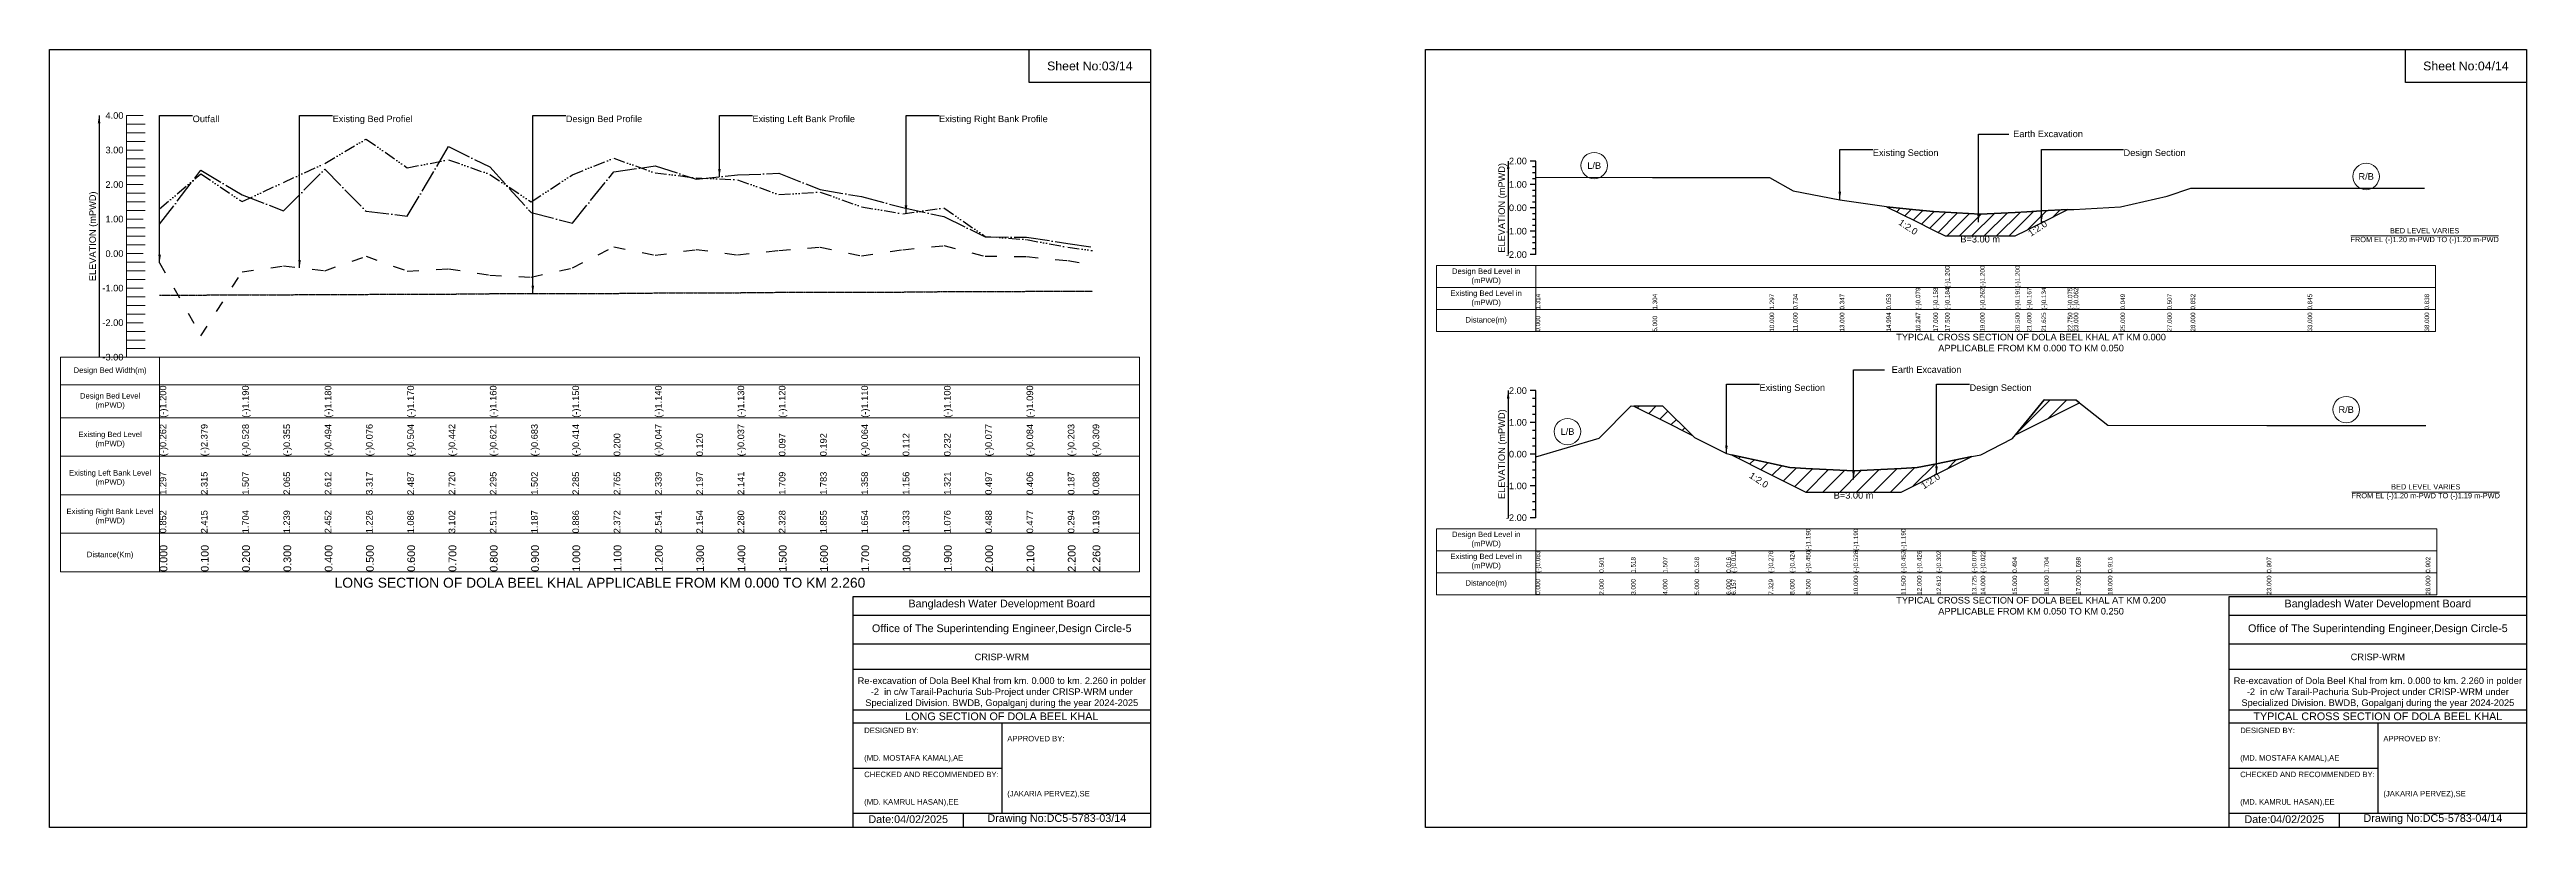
# Model space of a CAD drawing. Header units: inches. Extents: x 91000 to 258000, y -12753 to 0.
# Drawn here: x 120000 to 138000, y -5656 to 0 of the extents above; entities that cross this region are included whole.
import ezdxf

# ---------------------------------------------------------------- set-up
doc = ezdxf.new("R2010")
doc.units = ezdxf.units.IN
doc.header["$LTSCALE"] = 7
doc.header["$MEASUREMENT"] = 0
for name, pattern in [('ACAD_ISO03W100', [30, 12, -18]), ('ACAD_ISO04W100', [30, 24, -3, 0, -3]), ('ACAD_ISO14W100', [24, 12, -3, 0, -3, 0, -3, 0, -3]), ('CENTER', [2, 1.25, -0.25, 0.25, -0.25])]:
    doc.linetypes.add(name, pattern=pattern)
for name, color, linetype, lineweight in [('Cross section Data Border', 7, 'Continuous', 9), ('Cross Section Labels', 7, 'Continuous', 9), ('Design Bed Level Long Section', 7, 'CENTER', 25), ('Existing Bed Level for Long Section', 7, 'ACAD_ISO03W100', 25), ('Existing Left Bank of Long section', 7, 'ACAD_ISO04W100', 25), ('Existing Right Bank of Long Section', 7, 'ACAD_ISO14W100', 25), ('Existing_Bed_Level for Xsection', 7, 'Continuous', 25), ('Long Section Border', 7, 'Continuous', 9), ('Long Section Labels', 7, 'Continuous', 9), ('Vscale for Long Section', 7, 'Continuous', 9)]:
    doc.layers.add(name, color=color, linetype=linetype, lineweight=lineweight)
doc.styles.get("Standard").update_dxf_attribs({"font": 'arial.ttf'})
doc.dimstyles.get("Standard").update_dxf_attribs({"dimtxt": 0.18, "dimasz": 0.18, "dimexe": 0.18, "dimexo": 0.0625, "dimgap": 0.09, "dimtad": 0, "dimtih": 1, "dimtoh": 1, "dimdec": 4, "dimzin": 0, "dimdsep": 46, "dimtxsty": 'Standard', "dimcen": 0.09, "dimadec": 0, "dimazin": 0, "dimtfac": 1, "dimtdec": 4, "dimtofl": 0, "dimtmove": 0, "dimatfit": 3, "dimfxl": 1, "dimtolj": 1, "dimtzin": 0, "dimarcsym": 0})

msp = doc.modelspace()

# ---------------------------------------------------------------- hatches: boundary and pattern name
at = {"layer": 'Existing_Bed_Level for Xsection'}
h = msp.add_hatch(dxfattribs=at)
h.set_pattern_fill('ANSI31', color=256, scale=510, style=0)
h.paths.add_polyline_path([(133349, -1142), (133350, -1143), (133562, -1249), (133690, -1313), (133775, -1355), (134030, -1355), (134285, -1355), (134370, -1313), (134476, -1260), (134667, -1164), (134476, -1174), (134370, -1180), (134285, -1184), (134030, -1196), (133775, -1183), (133690, -1178), (133562, -1165), (133350, -1143)])
h = msp.add_hatch(dxfattribs=at)
h.set_pattern_fill('ANSI31', color=256, scale=693, style=0)
h.paths.add_polyline_path([(131513, -2592), (131724, -2697), (131940, -2805), (131724, -2594)])
h = msp.add_hatch(dxfattribs=at)
h.set_pattern_fill('ANSI31', color=256, scale=693, style=0)
h.paths.add_polyline_path([(134286, -2802), (134496, -2697), (134727, -2582), (134752, -2569), (134727, -2550), (134496, -2548)])
h = msp.add_hatch(dxfattribs=at)
h.set_pattern_fill('ANSI31', color=256, scale=693, style=0)
h.paths.add_polyline_path([(132222, -2946), (132493, -3082), (132648, -3159), (132764, -3217), (133110, -3217), (133456, -3217), (133572, -3159), (133713, -3088), (133970, -2960), (133713, -3012), (133572, -3040), (133456, -3046), (133110, -3064), (132764, -3046), (132648, -3040), (132493, -3006)])

# ---------------------------------------------------------------- linework, layer by layer
for points in [[(120000, 0), (128000, 0), (128000, -5656), (120000, -5656)], [(127120, 0), (128000, 0), (128000, -240), (127120, -240)], [(130000, 0), (138000, 0), (138000, -5656), (130000, -5656)], [(137120, 0), (138000, 0), (138000, -240), (137120, -240)]]:
    msp.add_lwpolyline(points, close=True)
for points in [[(125840, -5656), (125840, -3976), (128000, -3976)], [(125840, -4112), (128000, -4112)], [(135840, -5656), (135840, -3976), (138000, -3976)], [(135840, -4112), (138000, -4112)], [(125840, -4320), (128000, -4320)], [(135840, -4320), (138000, -4320)], [(125840, -4504), (128000, -4504)], [(135840, -4504), (138000, -4504)], [(125840, -4800), (128000, -4800)], [(135840, -4800), (138000, -4800)], [(125840, -4896), (128000, -4896)], [(126920, -4896), (126920, -5552)], [(135840, -4896), (138000, -4896)], [(136920, -4896), (136920, -5552)], [(125840, -5224), (126920, -5224)], [(135840, -5224), (136920, -5224)], [(125840, -5552), (128000, -5552)], [(126640, -5552), (126640, -5656)], [(135840, -5552), (138000, -5552)], [(136640, -5552), (136640, -5656)]]:
    msp.add_lwpolyline(points)
at = {"layer": 'Cross section Data Border'}
for points in [[(130080, -1571), (137340, -1571), (137340, -2051), (130080, -2051)], [(130080, -3484), (137348, -3484), (137348, -3964), (130080, -3964)]]:
    msp.add_lwpolyline(points, close=True, dxfattribs=at)
for points in [[(130800, -1571), (130800, -2051)], [(130080, -1731), (137340, -1731)], [(130080, -1891), (137340, -1891)], [(130800, -3484), (130800, -3964)], [(130080, -3644), (137348, -3644)], [(130080, -3804), (137348, -3804)]]:
    msp.add_lwpolyline(points, dxfattribs=at)
at = {"layer": 'Cross Section Labels'}
for points in [[(136724, -1355), (137796, -1355)], [(136732, -3217), (137804, -3217)]]:
    msp.add_lwpolyline(points, dxfattribs=at)
for centre in [(131225, -844), (136835, -923), (131031, -2778), (136690, -2618)]:
    msp.add_circle(centre, 96, dxfattribs=at)
at = {"layer": 'Design Bed Level Long Section'}
msp.add_lwpolyline([(120800, -1785), (121100, -1785), (121400, -1783), (121700, -1783), (122000, -1780), (122300, -1780), (122600, -1778), (122900, -1778), (123200, -1775), (123500, -1775), (123800, -1773), (124100, -1773), (124400, -1770), (124700, -1770), (125000, -1768), (125300, -1765), (125600, -1765), (125900, -1763), (126200, -1763), (126500, -1760), (126800, -1760), (127100, -1758), (127400, -1758), (127580, -1758)], dxfattribs=at)
at = {"layer": 'Existing Bed Level for Long Section'}
msp.add_lwpolyline([(120800, -1550), (121100, -2081), (121400, -1617), (121700, -1573), (122000, -1608), (122300, -1503), (122600, -1611), (122900, -1595), (123200, -1640), (123500, -1655), (123800, -1588), (124100, -1434), (124400, -1496), (124700, -1454), (125000, -1493), (125300, -1460), (125600, -1436), (125900, -1500), (126200, -1456), (126500, -1426), (126800, -1503), (127100, -1505), (127400, -1535), (127580, -1562)], dxfattribs=at)
at = {"layer": 'Existing Left Bank of Long section'}
msp.add_lwpolyline([(120800, -1270), (121100, -878), (121400, -1056), (121700, -1173), (122000, -869), (122300, -1176), (122600, -1211), (122900, -705), (123200, -854), (123500, -1186), (123800, -1262), (124100, -889), (124400, -846), (124700, -943), (125000, -912), (125300, -900), (125600, -1018), (125900, -1069), (126200, -1149), (126500, -1214), (126800, -1362), (127100, -1364), (127400, -1410), (127580, -1436)], dxfattribs=at)
at = {"layer": 'Existing Right Bank of Long Section'}
msp.add_lwpolyline([(120800, -1158), (121100, -903), (121400, -1106), (121700, -966), (122000, -828), (122300, -651), (122600, -860), (122900, -801), (123200, -908), (123500, -1107), (123800, -910), (124100, -790), (124400, -897), (124700, -933), (125000, -947), (125300, -1055), (125600, -1036), (125900, -1143), (126200, -1194), (126500, -1152), (126800, -1359), (127100, -1382), (127400, -1437), (127580, -1462)], dxfattribs=at)
at = {"layer": 'Existing_Bed_Level for Xsection'}
for points in [[(130800, -811), (130760, -811)], [(130800, -854), (130776, -854)], [(130800, -896), (130776, -896)], [(130800, -1491), (130800, -1321), (130800, -1151), (130800, -981), (130800, -811)], [(130800, -981), (130760, -981)], [(130800, -939), (130776, -939)], [(130800, -1024), (130776, -1024)], [(130800, -1066), (130776, -1066)], [(130800, -928), (131650, -930), (132500, -931), (132670, -1027), (133010, -1092), (133349, -1142), (133350, -1143), (133562, -1165), (133690, -1178), (133775, -1183), (133775, -1183), (134030, -1196), (134030, -1196), (134285, -1184), (134285, -1184), (134370, -1180), (134476, -1174), (134667, -1164), (134710, -1162), (135050, -1143), (135390, -1065), (135560, -1007), (136410, -1008), (137260, -1009)], [(130800, -1151), (130760, -1151)], [(130800, -1109), (130776, -1109)], [(130800, -1194), (130776, -1194)], [(130800, -1236), (130776, -1236)], [(130800, -1321), (130760, -1321)], [(130800, -1279), (130776, -1279)], [(130800, -1364), (130776, -1364)], [(130800, -1406), (130776, -1406)], [(130800, -1491), (130760, -1491)], [(130800, -1449), (130776, -1449)], [(130800, -2480), (130760, -2480)], [(130800, -3404), (130800, -3173), (130800, -2942), (130800, -2711), (130800, -2480)], [(130800, -2538), (130776, -2538)], [(130800, -2596), (130776, -2596)], [(130800, -2653), (130776, -2653)], [(130800, -2961), (131262, -2826), (131493, -2591), (131724, -2594), (131955, -2820), (132186, -2938), (132222, -2946), (132493, -3006), (132648, -3040), (132764, -3046), (132764, -3046), (133110, -3064), (133110, -3064), (133456, -3046), (133456, -3046), (133572, -3040), (133713, -3012), (133970, -2960), (134034, -2947), (134265, -2828), (134496, -2548), (134727, -2550), (134958, -2730), (136113, -2733), (137268, -2734)], [(130800, -2711), (130760, -2711)], [(130800, -2769), (130776, -2769)], [(130800, -2827), (130776, -2827)], [(130800, -2942), (130760, -2942)], [(130800, -2884), (130776, -2884)], [(130800, -3000), (130776, -3000)], [(130800, -3058), (130776, -3058)], [(130800, -3173), (130760, -3173)], [(130800, -3115), (130776, -3115)], [(130800, -3231), (130776, -3231)], [(130800, -3404), (130760, -3404)], [(130800, -3289), (130776, -3289)], [(130800, -3346), (130776, -3346)]]:
    msp.add_lwpolyline(points, dxfattribs=at)
for points in [[(133349, -1142), (133349, -1142), (133350, -1143), (133562, -1249), (133690, -1313), (133775, -1355), (133775, -1355), (134030, -1355), (134030, -1355), (134285, -1355), (134285, -1355), (134370, -1313), (134476, -1260), (134667, -1164), (134476, -1174), (134370, -1180), (134285, -1184), (134285, -1184), (134030, -1196), (134030, -1196), (133775, -1183), (133775, -1183), (133690, -1178), (133562, -1165), (133350, -1143), (133349, -1142)], [(131513, -2592), (131724, -2697), (131940, -2805), (131724, -2594)], [(134286, -2802), (134496, -2697), (134727, -2582), (134752, -2569), (134727, -2550), (134496, -2548)], [(132222, -2946), (132222, -2946), (132493, -3082), (132648, -3159), (132764, -3217), (132764, -3217), (133110, -3217), (133110, -3217), (133456, -3217), (133456, -3217), (133572, -3159), (133713, -3088), (133970, -2960), (133970, -2960), (133970, -2960), (133713, -3012), (133572, -3040), (133456, -3046), (133456, -3046), (133110, -3064), (133110, -3064), (132764, -3046), (132764, -3046), (132648, -3040), (132493, -3006), (132222, -2946)]]:
    msp.add_lwpolyline(points, close=True, dxfattribs=at)
at = {"layer": 'Long Section Border'}
msp.add_lwpolyline([(120080, -2237), (127920, -2237), (127920, -3797), (120080, -3797)], close=True, dxfattribs=at)
for points in [[(120800, -2237), (120800, -3797)], [(120080, -2437), (127920, -2437)], [(120080, -2677), (127920, -2677)], [(120080, -2957), (127920, -2957)], [(120080, -3237), (127920, -3237)], [(120080, -3517), (127920, -3517)]]:
    msp.add_lwpolyline(points, dxfattribs=at)
at = {"layer": 'Vscale for Long Section'}
for points in [[(120560, -2237), (120560, -1986), (120560, -1735), (120560, -1484), (120560, -1233), (120560, -982), (120560, -731), (120560, -480)], [(120560, -480), (120680, -480)], [(120560, -543), (120696, -543)], [(120560, -606), (120696, -606)], [(120560, -668), (120696, -668)], [(120560, -731), (120680, -731)], [(120560, -794), (120696, -794)], [(120560, -856), (120696, -856)], [(120560, -919), (120696, -919)], [(120560, -982), (120680, -982)], [(120560, -1045), (120696, -1045)], [(120560, -1108), (120696, -1108)], [(120560, -1170), (120696, -1170)], [(120560, -1233), (120680, -1233)], [(120560, -1296), (120696, -1296)], [(120560, -1358), (120696, -1358)], [(120560, -1421), (120696, -1421)], [(120560, -1484), (120680, -1484)], [(120560, -1547), (120696, -1547)], [(120560, -1610), (120696, -1610)], [(120560, -1672), (120696, -1672)], [(120560, -1735), (120680, -1735)], [(120560, -1798), (120696, -1798)], [(120560, -1860), (120696, -1860)], [(120560, -1923), (120696, -1923)], [(120560, -1986), (120680, -1986)], [(120560, -2049), (120696, -2049)], [(120560, -2112), (120696, -2112)], [(120560, -2174), (120696, -2174)], [(120560, -2237), (120680, -2237)]]:
    msp.add_lwpolyline(points, dxfattribs=at)

# ---------------------------------------------------------------- texts
at = {"attachment_point": 5}
for s, insert, char_height in [('Sheet No:03/14', (127560, -120), 64), ('Sheet No:04/14', (137560, -120), 64), ('Bangladesh Water Development Board', (126920, -4036), 56), ('Bangladesh Water Development Board', (136920, -4036), 56), ('Office of The Superintending Engineer,Design Circle-5', (126920, -4216), 56), ('Office of The Superintending Engineer,Design Circle-5', (136920, -4216), 56)]:
    msp.add_mtext(s, dxfattribs=dict(at, insert=insert, char_height=char_height))
for s, insert, char_height, width, attachment_point in [('CRISP-WRM', (126920, -4416), 48, 2240, 5), ('CRISP-WRM', (136920, -4416), 48, 2240, 5), ('Re-excavation of Dola Beel Khal from km. 0.000 to km. 2.260 in polder -2  in c/w Tarail-Pachuria Sub-Project under CRISP-WRM under Specialized Division. BWDB, Gopalganj during the year 2024-2025', (126920, -4676), 48, 2160, 5), ('Re-excavation of Dola Beel Khal from km. 0.000 to km. 2.260 in polder -2  in c/w Tarail-Pachuria Sub-Project under CRISP-WRM under Specialized Division. BWDB, Gopalganj during the year 2024-2025', (136920, -4676), 48, 2160, 5), ('LONG SECTION OF DOLA BEEL KHAL', (126920, -4848), 56, 2240, 5), ('TYPICAL CROSS SECTION OF DOLA BEEL KHAL', (136920, -4848), 56, 2240, 5), ('DESIGNED BY:^J^J^J(MD. MOSTAFA KAMAL),AE', (125920, -5056), 40, 1120, 4), ('APPROVED BY:^J^J^J^J^J^J(JAKARIA PERVEZ),SE', (126960, -5216), 40, 1120, 4), ('DESIGNED BY:^J^J^J(MD. MOSTAFA KAMAL),AE', (135920, -5056), 40, 1120, 4), ('APPROVED BY:^J^J^J^J^J^J(JAKARIA PERVEZ),SE', (136960, -5216), 40, 1120, 4), ('CHECKED AND RECOMMENDED BY:^J^J^J(MD. KAMRUL HASAN),EE', (125920, -5376), 40, 1120, 4), ('CHECKED AND RECOMMENDED BY:^J^J^J(MD. KAMRUL HASAN),EE', (135920, -5376), 40, 1120, 4), ('Date:04/02/2025', (126240, -5596), 56, 1120, 5), ('Drawing No:DC5-5783-03/14', (127320, -5596), 56, 1760, 5), ('Date:04/02/2025', (136240, -5596), 56, 1120, 5), ('Drawing No:DC5-5783-04/14', (137320, -5596), 56, 1760, 5)]:
    msp.add_mtext(s, dxfattribs=dict(insert=insert, char_height=char_height, width=width, attachment_point=attachment_point))
at = {"layer": 'Cross section Data Border', "char_height": 40, "width": 640, "attachment_point": 5}
for s, insert in [('Design Bed Level in (mPWD)', (130440, -1651)), ('Existing Bed Level in (mPWD)', (130440, -1811)), ('Distance(m)', (130440, -1971)), ('Design Bed Level in (mPWD)', (130440, -3564)), ('Existing Bed Level in (mPWD)', (130440, -3724)), ('Distance(m)', (130440, -3884))]:
    msp.add_mtext(s, dxfattribs=dict(at, insert=insert))
at = {"layer": 'Cross Section Labels'}
for s, insert, char_height, attachment_point in [('Earth Excavation', (134270, -589), 48, 1), ('L/B', (131225, -844), 48, 5), ('Existing Section', (133250, -726), 48, 1), ('Design Section', (135072, -726), 48, 1), ('R/B', (136835, -923), 48, 5), ('B=3.00 m', (134030, -1355), 48, 2), ('BED LEVEL VARIES ^JFROM EL (-)1.20 m-PWD TO (-)1.20 m-PWD', (137260, -1355), 38.4, 5), ('TYPICAL CROSS SECTION OF DOLA BEEL KHAL AT KM 0.000^JAPPLICABLE FROM KM 0.000 TO KM 0.050', (134400, -2131), 48, 5), ('Earth Excavation', (133387, -2303), 48, 1), ('Existing Section', (132426, -2434), 48, 1), ('Design Section', (133953, -2434), 48, 1), ('R/B', (136690, -2618), 48, 5), ('L/B', (131031, -2778), 48, 5), ('B=3.00 m', (133110, -3217), 48, 2), ('BED LEVEL VARIES ^JFROM EL (-)1.20 m-PWD TO (-)1.19 m-PWD', (137268, -3217), 38.4, 5), ('TYPICAL CROSS SECTION OF DOLA BEEL KHAL AT KM 0.200^JAPPLICABLE FROM KM 0.050 TO KM 0.250', (134400, -4044), 48, 5)]:
    msp.add_mtext(s, dxfattribs=dict(at, insert=insert, char_height=char_height, attachment_point=attachment_point))
at = {"layer": 'Cross Section Labels', "char_height": 48, "attachment_point": 2}
for insert, rotation in [((133520, -1270), 326.3099), ((134434, -1281), 33.6901), ((132435, -3110), 326.3099), ((133656, -3117), 33.6901)]:
    msp.add_mtext('1:2.0', dxfattribs=dict(at, insert=insert, rotation=rotation))
at = {"layer": 'Existing_Bed_Level for Xsection', "rotation": 90}
for s, insert, char_height, attachment_point in [('ELEVATION (mPWD)', (130560, -1151), 48, 5), ('(-)1.200', (133775, -1731), 32.8, 1), ('(-)1.200', (134030, -1731), 32.8, 1), ('(-)1.200', (134285, -1731), 32.8, 1), ('1.314', (130800, -1891), 32.8, 1), ('1.304', (131650, -1891), 32.8, 1), ('1.297', (132500, -1891), 32.8, 1), ('0.734', (132670, -1891), 32.8, 1), ('0.347', (133010, -1891), 32.8, 1), ('0.053', (133349, -1891), 32.8, 1), ('(-)0.079', (133562, -1891), 32.8, 1), ('(-)0.158', (133690, -1891), 32.8, 1), ('(-)0.184', (133775, -1891), 32.8, 1), ('(-)0.262', (134030, -1891), 32.8, 1), ('(-)0.191', (134285, -1891), 32.8, 1), ('(-)0.167', (134370, -1891), 32.8, 1), ('(-)0.134', (134476, -1891), 32.8, 1), ('(-)0.075', (134667, -1891), 32.8, 1), ('(-)0.062', (134710, -1891), 32.8, 1), ('0.049', (135050, -1891), 32.8, 1), ('0.507', (135390, -1891), 32.8, 1), ('0.852', (135560, -1891), 32.8, 1), ('0.845', (136410, -1891), 32.8, 1), ('0.838', (137260, -1891), 32.8, 1), ('0.000', (130800, -2051), 32.8, 1), ('5.000', (131650, -2051), 32.8, 1), ('10.000', (132500, -2051), 32.8, 1), ('11.000', (132670, -2051), 32.8, 1), ('13.000', (133010, -2051), 32.8, 1), ('14.994', (133349, -2051), 32.8, 1), ('16.247', (133562, -2051), 32.8, 1), ('17.000', (133690, -2051), 32.8, 1), ('17.500', (133775, -2051), 32.8, 1), ('19.000', (134030, -2051), 32.8, 1), ('20.500', (134285, -2051), 32.8, 1), ('21.000', (134370, -2051), 32.8, 1), ('21.625', (134476, -2051), 32.8, 1), ('22.750', (134667, -2051), 32.8, 1), ('23.000', (134710, -2051), 32.8, 1), ('25.000', (135050, -2051), 32.8, 1), ('27.000', (135390, -2051), 32.8, 1), ('28.000', (135560, -2051), 32.8, 1), ('33.000', (136410, -2051), 32.8, 1), ('38.000', (137260, -2051), 32.8, 1), ('ELEVATION (mPWD)', (130560, -2942), 48, 5), ('(-)1.190', (132764, -3644), 32.8, 1), ('(-)1.190', (133110, -3644), 32.8, 1), ('(-)1.190', (133456, -3644), 32.8, 1), ('(-)0.083', (130800, -3804), 32.8, 1), ('0.501', (131262, -3804), 32.8, 1), ('1.518', (131493, -3804), 32.8, 1), ('1.507', (131724, -3804), 32.8, 1), ('0.528', (131955, -3804), 32.8, 1), ('0.016', (132186, -3804), 32.8, 1), ('(-)0.019', (132222, -3804), 32.8, 1), ('(-)0.276', (132493, -3804), 32.8, 1), ('(-)0.424', (132648, -3804), 32.8, 1), ('(-)0.450', (132764, -3804), 32.8, 1), ('(-)0.528', (133110, -3804), 32.8, 1), ('(-)0.452', (133456, -3804), 32.8, 1), ('(-)0.426', (133572, -3804), 32.8, 1), ('(-)0.302', (133713, -3804), 32.8, 1), ('(-)0.078', (133970, -3804), 32.8, 1), ('(-)0.022', (134034, -3804), 32.8, 1), ('0.494', (134265, -3804), 32.8, 1), ('1.704', (134496, -3804), 32.8, 1), ('1.698', (134727, -3804), 32.8, 1), ('0.916', (134958, -3804), 32.8, 1), ('0.907', (136113, -3804), 32.8, 1), ('0.902', (137268, -3804), 32.8, 1), ('0.000', (130800, -3964), 32.8, 1), ('2.000', (131262, -3964), 32.8, 1), ('3.000', (131493, -3964), 32.8, 1), ('4.000', (131724, -3964), 32.8, 1), ('5.000', (131955, -3964), 32.8, 1), ('6.000', (132186, -3964), 32.8, 1), ('6.157', (132222, -3964), 32.8, 1), ('7.329', (132493, -3964), 32.8, 1), ('8.000', (132648, -3964), 32.8, 1), ('8.500', (132764, -3964), 32.8, 1), ('10.000', (133110, -3964), 32.8, 1), ('11.500', (133456, -3964), 32.8, 1), ('12.000', (133572, -3964), 32.8, 1), ('12.612', (133713, -3964), 32.8, 1), ('13.725', (133970, -3964), 32.8, 1), ('14.000', (134034, -3964), 32.8, 1), ('15.000', (134265, -3964), 32.8, 1), ('16.000', (134496, -3964), 32.8, 1), ('17.000', (134727, -3964), 32.8, 1), ('18.000', (134958, -3964), 32.8, 1), ('23.000', (136113, -3964), 32.8, 1), ('28.000', (137268, -3964), 32.8, 1)]:
    msp.add_mtext(s, dxfattribs=dict(at, insert=insert, char_height=char_height, attachment_point=attachment_point))
at = {"layer": 'Existing_Bed_Level for Xsection', "char_height": 48, "attachment_point": 6}
for s, insert in [('2.00', (130736, -811)), ('1.00', (130736, -981)), ('0.00', (130736, -1151)), ('-1.00', (130736, -1321)), ('-2.00', (130736, -1491)), ('2.00', (130736, -2480)), ('1.00', (130736, -2711)), ('0.00', (130736, -2942)), ('-1.00', (130736, -3173)), ('-2.00', (130736, -3404))]:
    msp.add_mtext(s, dxfattribs=dict(at, insert=insert))
at = {"layer": 'Long Section Border', "attachment_point": 5}
for s, insert, char_height in [('Design Bed Width(m)', (120440, -2337), 40), ('Design Bed Level^J(mPWD)', (120440, -2557), 40), ('Existing Bed Level^J(mPWD)', (120440, -2837), 40), ('Existing Left Bank Level^J(mPWD)', (120440, -3117), 40), ('Existing Right Bank Level^J(mPWD)', (120440, -3397), 40), ('Distance(Km)', (120440, -3677), 40), ('LONG SECTION OF DOLA BEEL KHAL APPLICABLE FROM KM 0.000 TO KM 2.260', (124000, -3877), 72)]:
    msp.add_mtext(s, dxfattribs=dict(at, insert=insert, char_height=char_height))
at = {"layer": 'Long Section Labels', "char_height": 48, "attachment_point": 1}
for s, insert in [('Outfall', (121040, -480)), ('Existing Bed Profiel', (122057, -480)), ('Design Bed Profile', (123752, -480)), ('Existing Left Bank Profile', (125108, -480)), ('Existing Right Bank Profile', (126464, -480))]:
    msp.add_mtext(s, dxfattribs=dict(at, insert=insert))
at = {"layer": 'Vscale for Long Section', "char_height": 48, "attachment_point": 6}
for s, insert in [('4.00', (120537, -480)), ('3.00', (120537, -731)), ('2.00', (120537, -982)), ('1.00', (120537, -1233)), ('0.00', (120537, -1484)), ('-1.00', (120537, -1735)), ('-2.00', (120537, -1986)), ('-3.00', (120537, -2237))]:
    msp.add_mtext(s, dxfattribs=dict(at, insert=insert))
at = {"layer": 'Vscale for Long Section', "rotation": 90}
for s, insert, char_height, attachment_point in [('ELEVATION (mPWD)', (120320, -1358), 48, 5), ('(-)1.200', (120800, -2677), 48, 1), ('(-)1.200', (120800, -2677), 48, 1), ('(-)1.190', (121400, -2677), 48, 1), ('(-)1.190', (121400, -2677), 48, 1), ('(-)1.180', (122000, -2677), 48, 1), ('(-)1.180', (122000, -2677), 48, 1), ('(-)1.170', (122600, -2677), 48, 1), ('(-)1.170', (122600, -2677), 48, 1), ('(-)1.160', (123200, -2677), 48, 1), ('(-)1.160', (123200, -2677), 48, 1), ('(-)1.150', (123800, -2677), 48, 1), ('(-)1.150', (123800, -2677), 48, 1), ('(-)1.140', (124400, -2677), 48, 1), ('(-)1.140', (124400, -2677), 48, 1), ('(-)1.130', (125000, -2677), 48, 1), ('(-)1.120', (125300, -2677), 48, 1), ('(-)1.120', (125300, -2677), 48, 1), ('(-)1.110', (125900, -2677), 48, 1), ('(-)1.110', (125900, -2677), 48, 1), ('(-)1.100', (126500, -2677), 48, 1), ('(-)1.100', (126500, -2677), 48, 1), ('(-)1.090', (127100, -2677), 48, 1), ('(-)1.090', (127100, -2677), 48, 1), ('(-)1.090', (127100, -2677), 48, 1), ('(-)0.262', (120800, -2957), 48, 1), ('(-)2.379', (121100, -2957), 48, 1), ('(-)0.528', (121400, -2957), 48, 1), ('(-)0.355', (121700, -2957), 48, 1), ('(-)0.494', (122000, -2957), 48, 1), ('(-)0.076', (122300, -2957), 48, 1), ('(-)0.504', (122600, -2957), 48, 1), ('(-)0.442', (122900, -2957), 48, 1), ('(-)0.621', (123200, -2957), 48, 1), ('(-)0.683', (123500, -2957), 48, 1), ('(-)0.414', (123800, -2957), 48, 1), ('0.200', (124100, -2957), 48, 1), ('(-)0.047', (124400, -2957), 48, 1), ('0.120', (124700, -2957), 48, 1), ('(-)0.037', (125000, -2957), 48, 1), ('0.097', (125300, -2957), 48, 1), ('0.192', (125600, -2957), 48, 1), ('(-)0.064', (125900, -2957), 48, 1), ('0.112', (126200, -2957), 48, 1), ('0.232', (126500, -2957), 48, 1), ('(-)0.077', (126800, -2957), 48, 1), ('(-)0.084', (127100, -2957), 48, 1), ('(-)0.203', (127400, -2957), 48, 1), ('(-)0.309', (127580, -2957), 48, 1), ('1.297', (120800, -3237), 48, 1), ('2.315', (121100, -3237), 48, 1), ('1.507', (121400, -3237), 48, 1), ('2.065', (121700, -3237), 48, 1), ('2.612', (122000, -3237), 48, 1), ('3.317', (122300, -3237), 48, 1), ('2.487', (122600, -3237), 48, 1), ('2.720', (122900, -3237), 48, 1), ('2.295', (123200, -3237), 48, 1), ('1.502', (123500, -3237), 48, 1), ('2.285', (123800, -3237), 48, 1), ('2.765', (124100, -3237), 48, 1), ('2.339', (124400, -3237), 48, 1), ('2.197', (124700, -3237), 48, 1), ('2.141', (125000, -3237), 48, 1), ('1.709', (125300, -3237), 48, 1), ('1.783', (125600, -3237), 48, 1), ('1.358', (125900, -3237), 48, 1), ('1.156', (126200, -3237), 48, 1), ('1.321', (126500, -3237), 48, 1), ('0.497', (126800, -3237), 48, 1), ('0.406', (127100, -3237), 48, 1), ('0.187', (127400, -3237), 48, 1), ('0.088', (127580, -3237), 48, 1), ('0.852', (120800, -3517), 48, 1), ('2.415', (121100, -3517), 48, 1), ('1.704', (121400, -3517), 48, 1), ('1.239', (121700, -3517), 48, 1), ('2.452', (122000, -3517), 48, 1), ('1.226', (122300, -3517), 48, 1), ('1.086', (122600, -3517), 48, 1), ('3.102', (122900, -3517), 48, 1), ('2.511', (123200, -3517), 48, 1), ('1.187', (123500, -3517), 48, 1), ('0.886', (123800, -3517), 48, 1), ('2.372', (124100, -3517), 48, 1), ('2.541', (124400, -3517), 48, 1), ('2.154', (124700, -3517), 48, 1), ('2.280', (125000, -3517), 48, 1), ('2.328', (125300, -3517), 48, 1), ('1.855', (125600, -3517), 48, 1), ('1.654', (125900, -3517), 48, 1), ('1.333', (126200, -3517), 48, 1), ('1.076', (126500, -3517), 48, 1), ('0.488', (126800, -3517), 48, 1), ('0.477', (127100, -3517), 48, 1), ('0.294', (127400, -3517), 48, 1), ('0.193', (127580, -3517), 48, 1), ('0.000', (120800, -3797), 56, 1), ('0.100', (121100, -3797), 56, 1), ('0.200', (121400, -3797), 56, 1), ('0.300', (121700, -3797), 56, 1), ('0.400', (122000, -3797), 56, 1), ('0.500', (122300, -3797), 56, 1), ('0.600', (122600, -3797), 56, 1), ('0.700', (122900, -3797), 56, 1), ('0.800', (123200, -3797), 56, 1), ('0.900', (123500, -3797), 56, 1), ('1.000', (123800, -3797), 56, 1), ('1.100', (124100, -3797), 56, 1), ('1.200', (124400, -3797), 56, 1), ('1.300', (124700, -3797), 56, 1), ('1.400', (125000, -3797), 56, 1), ('1.500', (125300, -3797), 56, 1), ('1.600', (125600, -3797), 56, 1), ('1.700', (125900, -3797), 56, 1), ('1.800', (126200, -3797), 56, 1), ('1.900', (126500, -3797), 56, 1), ('2.000', (126800, -3797), 56, 1), ('2.100', (127100, -3797), 56, 1), ('2.200', (127400, -3797), 56, 1), ('2.260', (127580, -3797), 56, 1)]:
    msp.add_mtext(s, dxfattribs=dict(at, insert=insert, char_height=char_height, attachment_point=attachment_point))

# ---------------------------------------------------------------- leaders
at = {"layer": 'Cross Section Labels', "annotation_type": 0, "has_hookline": 1}
for points, hookline_direction, text_width in [([(134018, -1254), (134018, -615), (134238, -615)], 0, 497), ([(133010, -1092), (133010, -726), (133250, -726)], 0, 467), ([(134476, -1260), (134476, -726), (135072, -726)], 0, 441), ([(133110, -3125), (133110, -2328), (133335, -2328)], 1, 497), ([(132186, -2938), (132186, -2434), (132426, -2434)], 0, 467), ([(133713, -3088), (133713, -2434), (133953, -2434)], 0, 441)]:
    msp.add_leader(points, dimstyle='Standard', override={"dimasz": 57.6}, dxfattribs=dict(at, hookline_direction=hookline_direction, text_width=text_width))
at = {"layer": 'Existing_Bed_Level for Xsection'}
for points in [[(130600, -811), (130600, -1491)], [(130600, -2480), (130600, -3404)]]:
    msp.add_leader(points, dimstyle='Standard', override={"dimasz": 57.6}, dxfattribs=at)
at = {"layer": 'Long Section Labels', "annotation_type": 0, "has_hookline": 1, "hookline_direction": 0}
for points, text_width in [([(120800, -1550), (120800, -480), (121040, -480)], 186), ([(121817, -1587), (121817, -480), (122057, -480)], 571), ([(123512, -1775), (123512, -480), (123752, -480)], 547), ([(124868, -926), (124868, -480), (125108, -480)], 737), ([(126224, -1191), (126224, -480), (126464, -480)], 782)]:
    msp.add_leader(points, dimstyle='Standard', override={"dimasz": 57.6}, dxfattribs=dict(at, text_width=text_width))
at = {"layer": 'Vscale for Long Section'}
msp.add_leader([(120360, -480), (120360, -2237)], dimstyle='Standard', override={"dimasz": 57.6}, dxfattribs=at)

doc.saveas('drawing.dxf')
